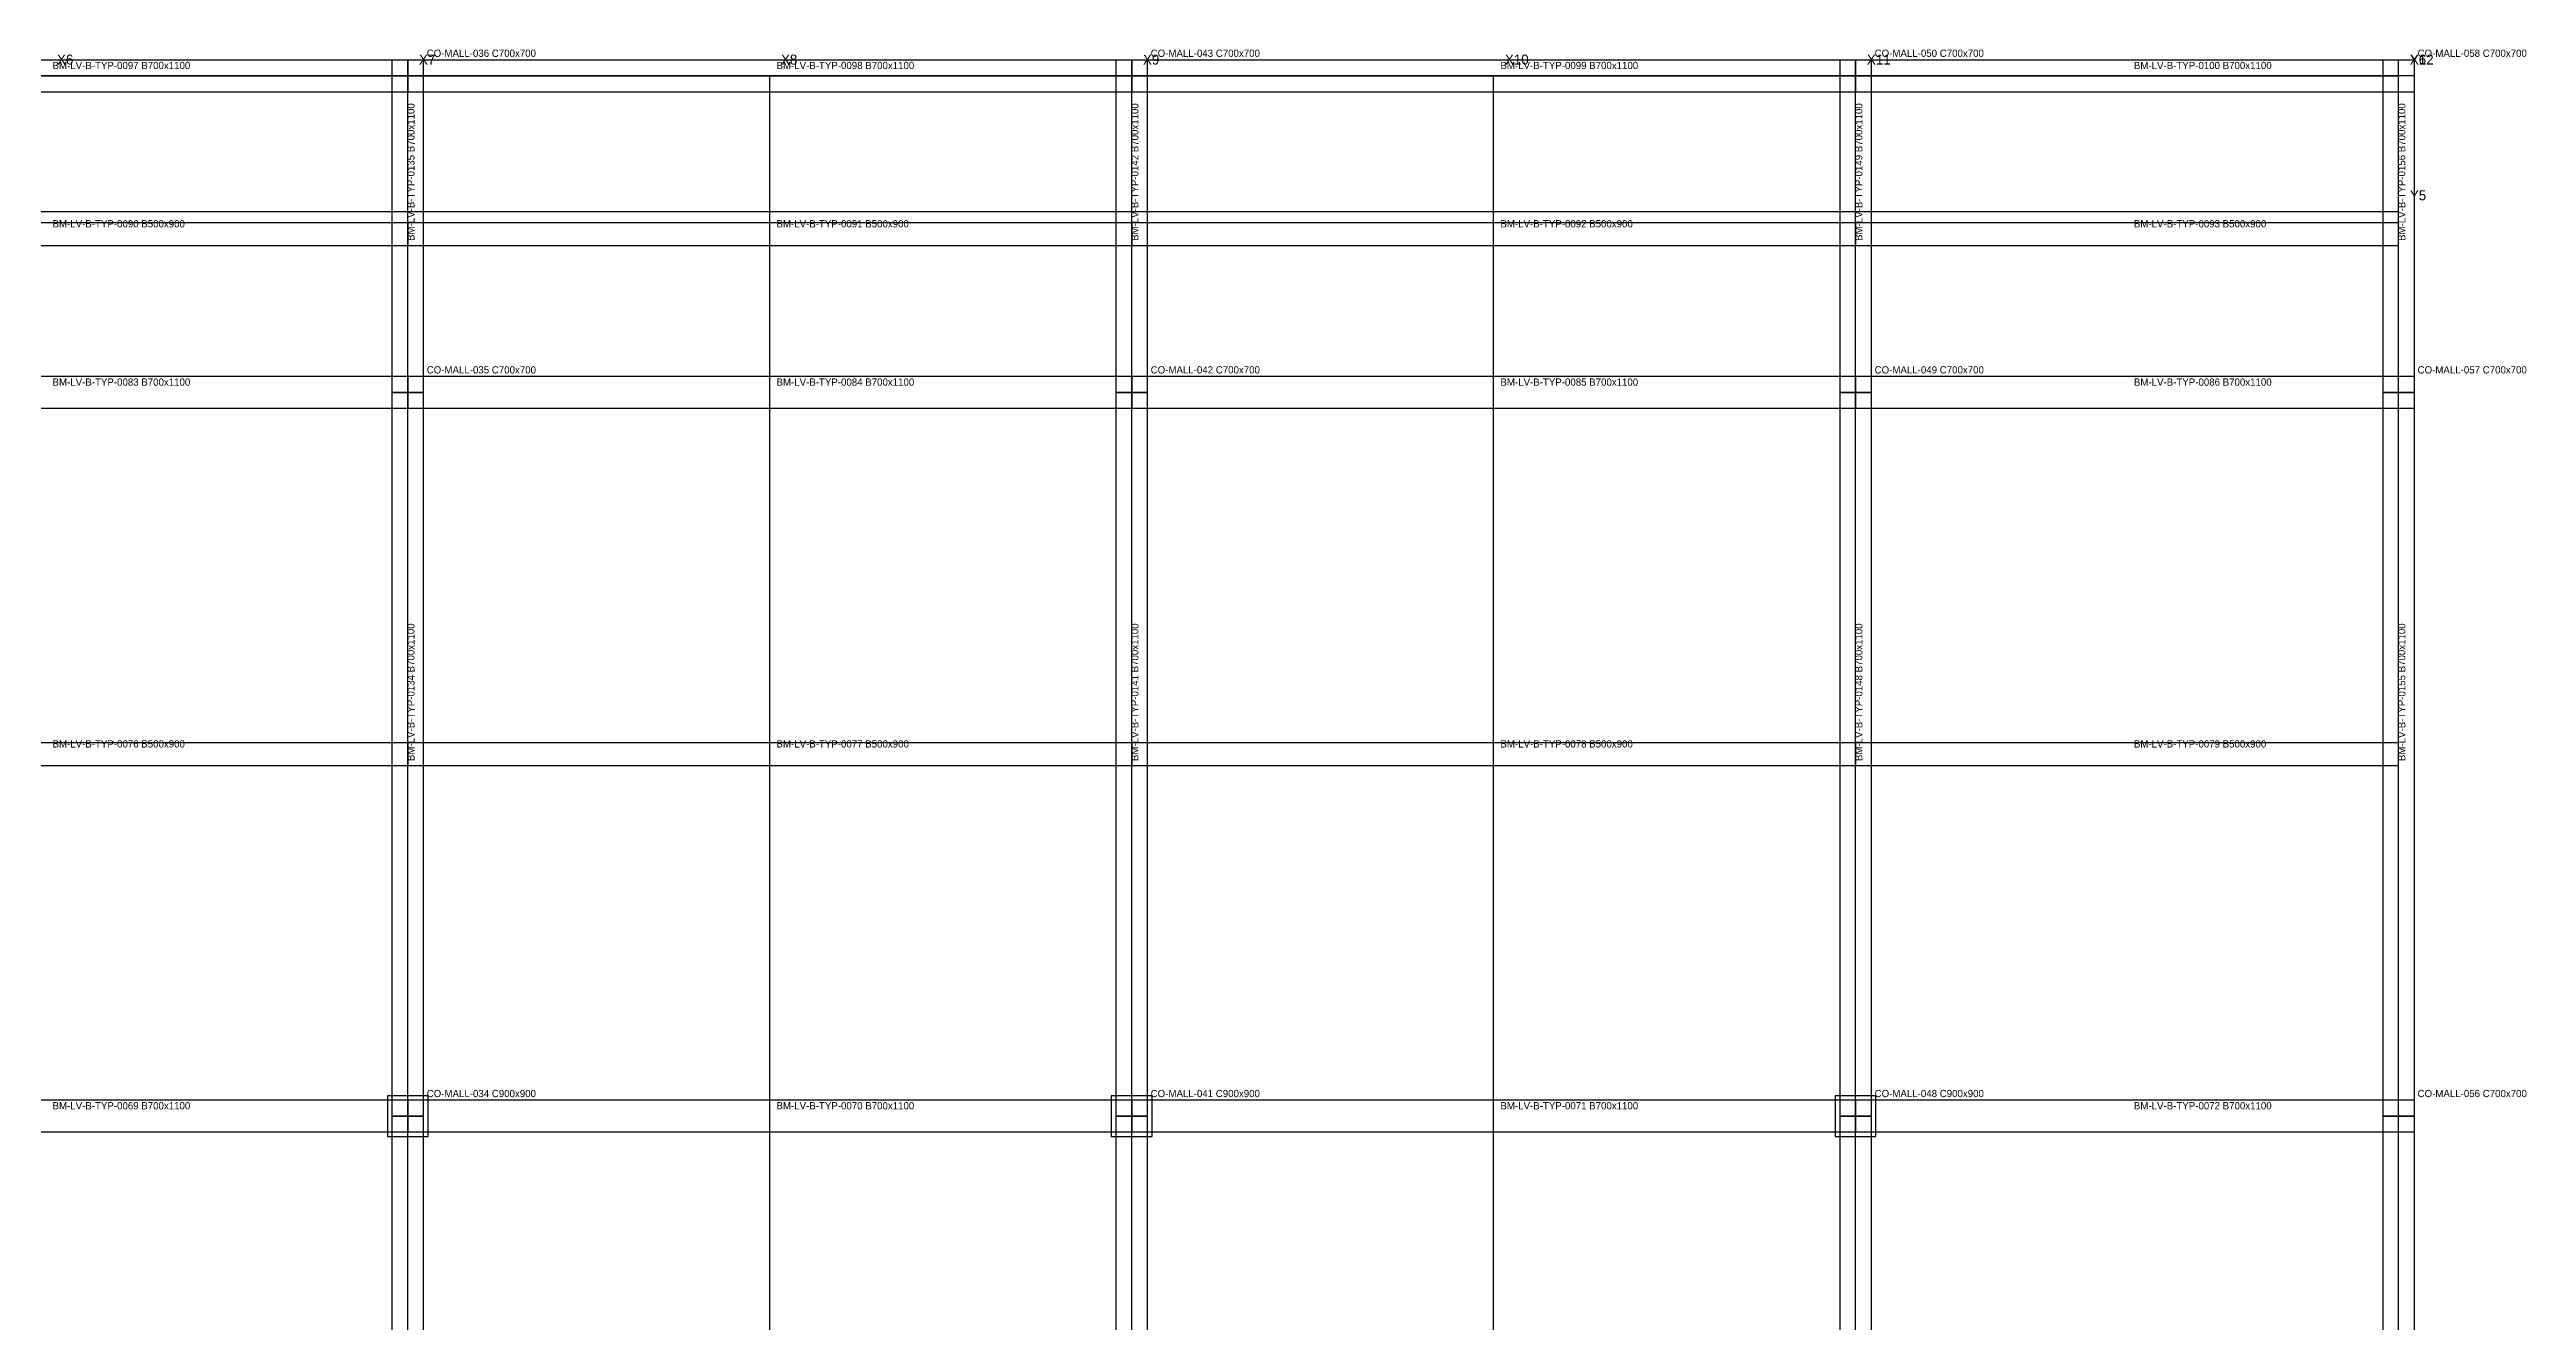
# Model space of a CAD drawing. Header units: millimetres. Extents: x -450 to 225826, y -254450 to 109948.
# Drawn here: x 52084 to 106826, y 74460 to 102582 of the extents above; entities that cross this region are included whole.
import ezdxf

# ---------------------------------------------------------------- set-up
doc = ezdxf.new("R2010")
doc.units = ezdxf.units.MM
for name, color, linetype in [('LV-B-TYP_BEAM', 5, 'Continuous'), ('LV-B-TYP_COLUMN', 1, 'Continuous'), ('LV-B-TYP_GRID', 8, 'Continuous'), ('LV-B-TYP_SLAB', 7, 'Continuous'), ('TEXT', 7, 'Continuous')]:
    doc.layers.add(name, color=color, linetype=linetype)

msp = doc.modelspace()

# ---------------------------------------------------------------- linework, layer by layer
at = {"layer": 'LV-B-TYP_BEAM'}
for points in [[(44000, 102350), (44000, 101650), (60000, 101650), (60000, 102350), (44000, 102350)], [(59650, 95000), (60350, 95000), (60350, 102000), (59650, 102000), (59650, 95000)], [(60000, 102350), (60000, 101650), (76000, 101650), (76000, 102350), (60000, 102350)], [(75650, 95000), (76350, 95000), (76350, 102000), (75650, 102000), (75650, 95000)], [(76000, 102350), (76000, 101650), (92000, 101650), (92000, 102350), (76000, 102350)], [(91650, 95000), (92350, 95000), (92350, 102000), (91650, 102000), (91650, 95000)], [(92000, 102350), (92000, 101650), (104000, 101650), (104000, 102350), (92000, 102350)], [(103650, 95000), (104350, 95000), (104350, 102000), (103650, 102000), (103650, 95000)], [(44000, 98750), (44000, 98250), (60000, 98250), (60000, 98750), (44000, 98750)], [(60000, 98750), (60000, 98250), (76000, 98250), (76000, 98750), (60000, 98750)], [(76000, 98750), (76000, 98250), (92000, 98250), (92000, 98750), (76000, 98750)], [(92000, 98750), (92000, 98250), (104000, 98250), (104000, 98750), (92000, 98750)], [(44000, 95350), (44000, 94650), (60000, 94650), (60000, 95350), (44000, 95350)], [(60000, 95350), (60000, 94650), (76000, 94650), (76000, 95350), (60000, 95350)], [(76000, 95350), (76000, 94650), (92000, 94650), (92000, 95350), (76000, 95350)], [(92000, 95350), (92000, 94650), (104000, 94650), (104000, 95350), (92000, 95350)], [(59650, 79000), (60350, 79000), (60350, 95000), (59650, 95000), (59650, 79000)], [(75650, 79000), (76350, 79000), (76350, 95000), (75650, 95000), (75650, 79000)], [(91650, 79000), (92350, 79000), (92350, 95000), (91650, 95000), (91650, 79000)], [(103650, 79000), (104350, 79000), (104350, 95000), (103650, 95000), (103650, 79000)], [(44000, 87250), (44000, 86750), (60000, 86750), (60000, 87250), (44000, 87250)], [(60000, 87250), (60000, 86750), (76000, 86750), (76000, 87250), (60000, 87250)], [(76000, 87250), (76000, 86750), (92000, 86750), (92000, 87250), (76000, 87250)], [(92000, 87250), (92000, 86750), (104000, 86750), (104000, 87250), (92000, 87250)], [(44000, 79350), (44000, 78650), (60000, 78650), (60000, 79350), (44000, 79350)], [(59650, 63000), (60350, 63000), (60350, 79000), (59650, 79000), (59650, 63000)], [(60000, 79350), (60000, 78650), (76000, 78650), (76000, 79350), (60000, 79350)], [(75650, 63000), (76350, 63000), (76350, 79000), (75650, 79000), (75650, 63000)], [(76000, 79350), (76000, 78650), (92000, 78650), (92000, 79350), (76000, 79350)], [(91650, 63000), (92350, 63000), (92350, 79000), (91650, 79000), (91650, 63000)], [(92000, 79350), (92000, 78650), (104000, 78650), (104000, 79350), (92000, 79350)], [(103650, 63000), (104350, 63000), (104350, 79000), (103650, 79000), (103650, 63000)]]:
    msp.add_lwpolyline(points, close=True, dxfattribs=at)
at = {"layer": 'LV-B-TYP_COLUMN'}
for points in [[(59650, 101650), (60350, 101650), (60350, 102350), (59650, 102350), (59650, 101650)], [(75650, 101650), (76350, 101650), (76350, 102350), (75650, 102350), (75650, 101650)], [(91650, 101650), (92350, 101650), (92350, 102350), (91650, 102350), (91650, 101650)], [(103650, 101650), (104350, 101650), (104350, 102350), (103650, 102350), (103650, 101650)], [(59650, 94650), (60350, 94650), (60350, 95350), (59650, 95350), (59650, 94650)], [(75650, 94650), (76350, 94650), (76350, 95350), (75650, 95350), (75650, 94650)], [(91650, 94650), (92350, 94650), (92350, 95350), (91650, 95350), (91650, 94650)], [(103650, 94650), (104350, 94650), (104350, 95350), (103650, 95350), (103650, 94650)], [(59550, 78550), (60450, 78550), (60450, 79450), (59550, 79450), (59550, 78550)], [(75550, 78550), (76450, 78550), (76450, 79450), (75550, 79450), (75550, 78550)], [(91550, 78550), (92450, 78550), (92450, 79450), (91550, 79450), (91550, 78550)], [(103650, 78650), (104350, 78650), (104350, 79350), (103650, 79350), (103650, 78650)]]:
    msp.add_lwpolyline(points, close=True, dxfattribs=at)
at = {"layer": 'LV-B-TYP_GRID'}
for points in [[(0, 102000), (104000, 102000)], [(60000, 0), (60000, 102000)], [(68000, 0), (68000, 102000)], [(76000, 0), (76000, 102000)], [(84000, 0), (84000, 102000)], [(92000, 0), (92000, 102000)], [(104000, 0), (104000, 102000)], [(0, 99000), (104000, 99000)]]:
    msp.add_lwpolyline(points, dxfattribs=at)
at = {"layer": 'LV-B-TYP_SLAB'}
msp.add_lwpolyline([(0, 0), (104000, 0), (104000, 102000), (0, 102000), (0, 0)], close=True, dxfattribs=at)

# ---------------------------------------------------------------- texts
at = {"layer": 'TEXT'}
for s, height, p in [('X6', 220, (52250, 102250)), ('X7', 220, (60250, 102250)), ('CO-MALL-036 C700x700', 160, (60420, 102420)), ('X8', 220, (68250, 102250)), ('X9', 220, (76250, 102250)), ('CO-MALL-043 C700x700', 160, (76420, 102420)), ('X10', 220, (84250, 102250)), ('X11', 220, (92250, 102250)), ('CO-MALL-050 C700x700', 160, (92420, 102420)), ('Y6', 220, (104250, 102250)), ('X12', 220, (104250, 102250)), ('CO-MALL-058 C700x700', 160, (104420, 102420)), ('BM-LV-B-TYP-0097 B700x1100', 160, (52150, 102150)), ('BM-LV-B-TYP-0098 B700x1100', 160, (68150, 102150)), ('BM-LV-B-TYP-0099 B700x1100', 160, (84150, 102150)), ('BM-LV-B-TYP-0100 B700x1100', 160, (98150, 102150)), ('Y5', 220, (104250, 99250)), ('BM-LV-B-TYP-0090 B500x900', 160, (52150, 98650)), ('BM-LV-B-TYP-0091 B500x900', 160, (68150, 98650)), ('BM-LV-B-TYP-0092 B500x900', 160, (84150, 98650)), ('BM-LV-B-TYP-0093 B500x900', 160, (98150, 98650)), ('BM-LV-B-TYP-0083 B700x1100', 160, (52150, 95150)), ('CO-MALL-035 C700x700', 160, (60420, 95420)), ('BM-LV-B-TYP-0084 B700x1100', 160, (68150, 95150)), ('CO-MALL-042 C700x700', 160, (76420, 95420)), ('BM-LV-B-TYP-0085 B700x1100', 160, (84150, 95150)), ('CO-MALL-049 C700x700', 160, (92420, 95420)), ('BM-LV-B-TYP-0086 B700x1100', 160, (98150, 95150)), ('CO-MALL-057 C700x700', 160, (104420, 95420)), ('BM-LV-B-TYP-0076 B500x900', 160, (52150, 87150)), ('BM-LV-B-TYP-0077 B500x900', 160, (68150, 87150)), ('BM-LV-B-TYP-0078 B500x900', 160, (84150, 87150)), ('BM-LV-B-TYP-0079 B500x900', 160, (98150, 87150)), ('CO-MALL-034 C900x900', 160, (60420, 79420)), ('CO-MALL-041 C900x900', 160, (76420, 79420)), ('CO-MALL-048 C900x900', 160, (92420, 79420)), ('CO-MALL-056 C700x700', 160, (104420, 79420)), ('BM-LV-B-TYP-0069 B700x1100', 160, (52150, 79150)), ('BM-LV-B-TYP-0070 B700x1100', 160, (68150, 79150)), ('BM-LV-B-TYP-0071 B700x1100', 160, (84150, 79150)), ('BM-LV-B-TYP-0072 B700x1100', 160, (98150, 79150))]:
    msp.add_text(s, height=height, dxfattribs=at).set_placement(p)
for s, p in [('BM-LV-B-TYP-0135 B700x1100', (60150, 98350)), ('BM-LV-B-TYP-0142 B700x1100', (76150, 98350)), ('BM-LV-B-TYP-0149 B700x1100', (92150, 98350)), ('BM-LV-B-TYP-0156 B700x1100', (104150, 98350)), ('BM-LV-B-TYP-0134 B700x1100', (60150, 86850)), ('BM-LV-B-TYP-0141 B700x1100', (76150, 86850)), ('BM-LV-B-TYP-0148 B700x1100', (92150, 86850)), ('BM-LV-B-TYP-0155 B700x1100', (104150, 86850))]:
    msp.add_text(s, height=160, rotation=90, dxfattribs=at).set_placement(p)

doc.saveas('drawing.dxf')
